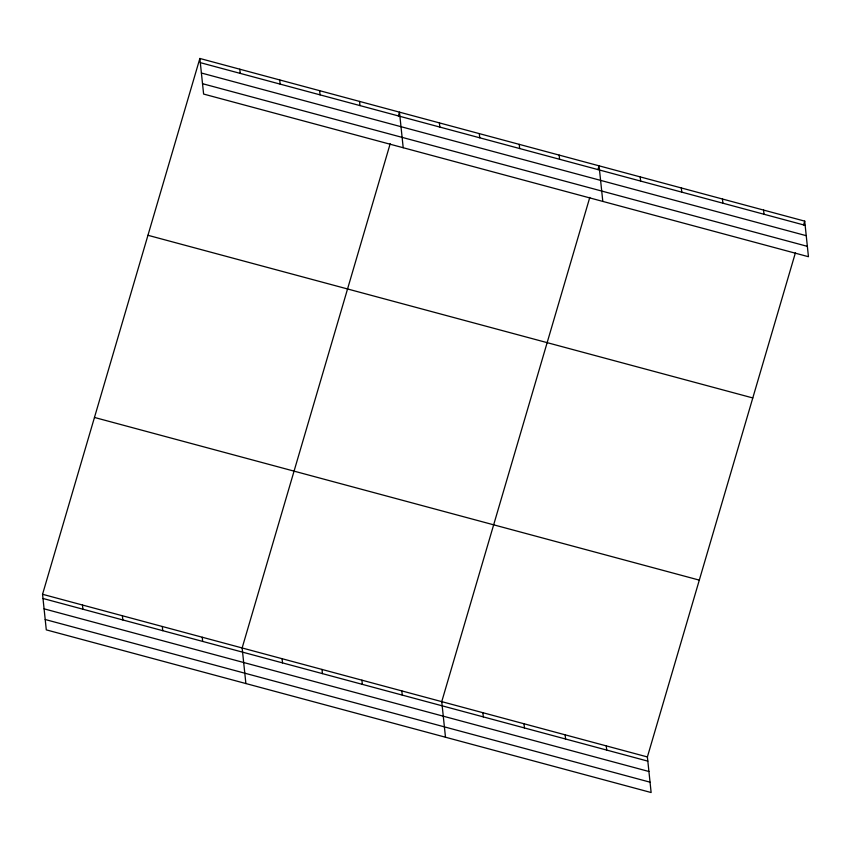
<?xml version="1.0" encoding="UTF-8"?>
<svg xmlns="http://www.w3.org/2000/svg" width="851" height="851" viewBox="0 0 851 851"><rect width="100%" height="100%" fill="white"/><g stroke="black" fill="none" stroke-linecap="round" stroke-linejoin="round"><path stroke-width="1.28" d="M795.44 252.704L647.388 756.943L651.132 792.536L46.294 629.868L42.55 594.285L199.868 58.464L804.706 221.132L808.45 256.715L203.612 94.057L199.868 58.464M390.194 143.723L242.141 647.962L245.886 683.544M398.353 115.938L399.47 112.151L403.204 147.734M589.796 197.4L441.743 701.639L445.488 737.221M597.955 169.615L599.061 165.828L602.806 201.41M803.599 224.919L804.706 221.132M200.315 62.655L805.152 225.324M201.4 73.016L806.237 235.684M202.527 83.696L807.365 246.354M147.957 235.291L752.795 397.949M94.472 417.458L699.299 580.127M42.55 594.285L647.388 756.943M42.986 598.476L647.824 761.134M44.082 608.837L648.919 771.495M45.199 619.507L650.036 782.175M763.581 210.069L764.017 214.261M722.456 199.006L722.893 203.198M681.321 187.943L681.768 192.145M640.197 176.891L640.633 181.082M559.15 155.095L559.586 159.286M606.263 745.88L606.699 750.071M519.227 144.351L519.663 148.542M565.128 734.817L565.575 739.019M479.304 133.618L479.751 137.809M524.003 723.765L524.439 727.956M439.393 122.884L439.829 127.076M482.868 712.702L483.315 716.893M359.548 101.407L359.994 105.598M401.821 690.906L402.268 695.097M319.625 90.674L320.072 94.865M361.909 680.172L362.345 684.364M279.713 79.941L280.149 84.132M321.986 669.429L322.423 673.62M239.791 69.208L240.237 73.399M282.064 658.695L282.511 662.886M202.23 637.229L202.666 641.42M162.307 626.485L162.743 630.676M122.384 615.752L122.831 619.943M82.473 605.018L82.909 609.21"/></g></svg>
